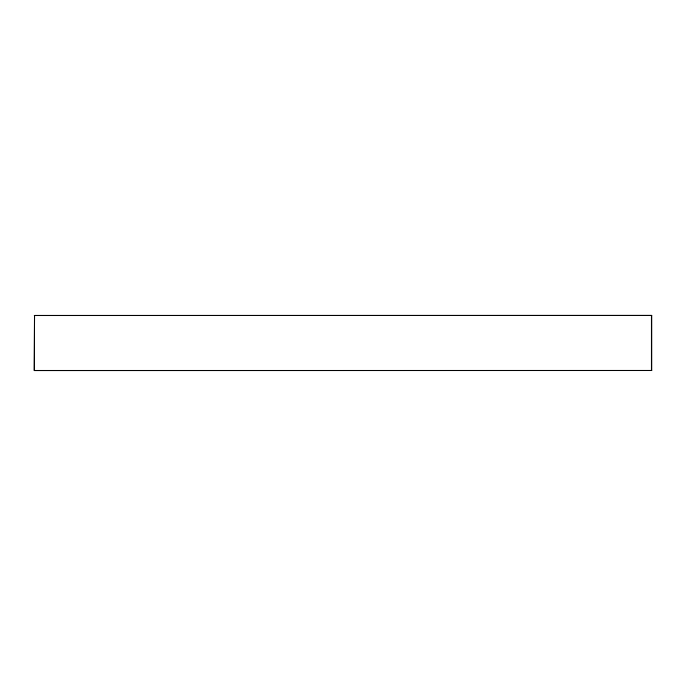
<?xml version="1.0" encoding="UTF-8"?>
<svg xmlns="http://www.w3.org/2000/svg" width="686" height="686" viewBox="0 0 686 686"><rect width="100%" height="100%" fill="white"/><g stroke="black" fill="none" stroke-linecap="round" stroke-linejoin="round"><path stroke-width="1.03" d="M34.523 315.466L651.7 315.449L651.7 370.491L34.3 370.551L34.523 315.466L34.3 370.551M34.523 370.5L651.7 370.491M34.3 315.509L651.7 315.449M651.468 315.509L651.468 370.551"/></g></svg>
